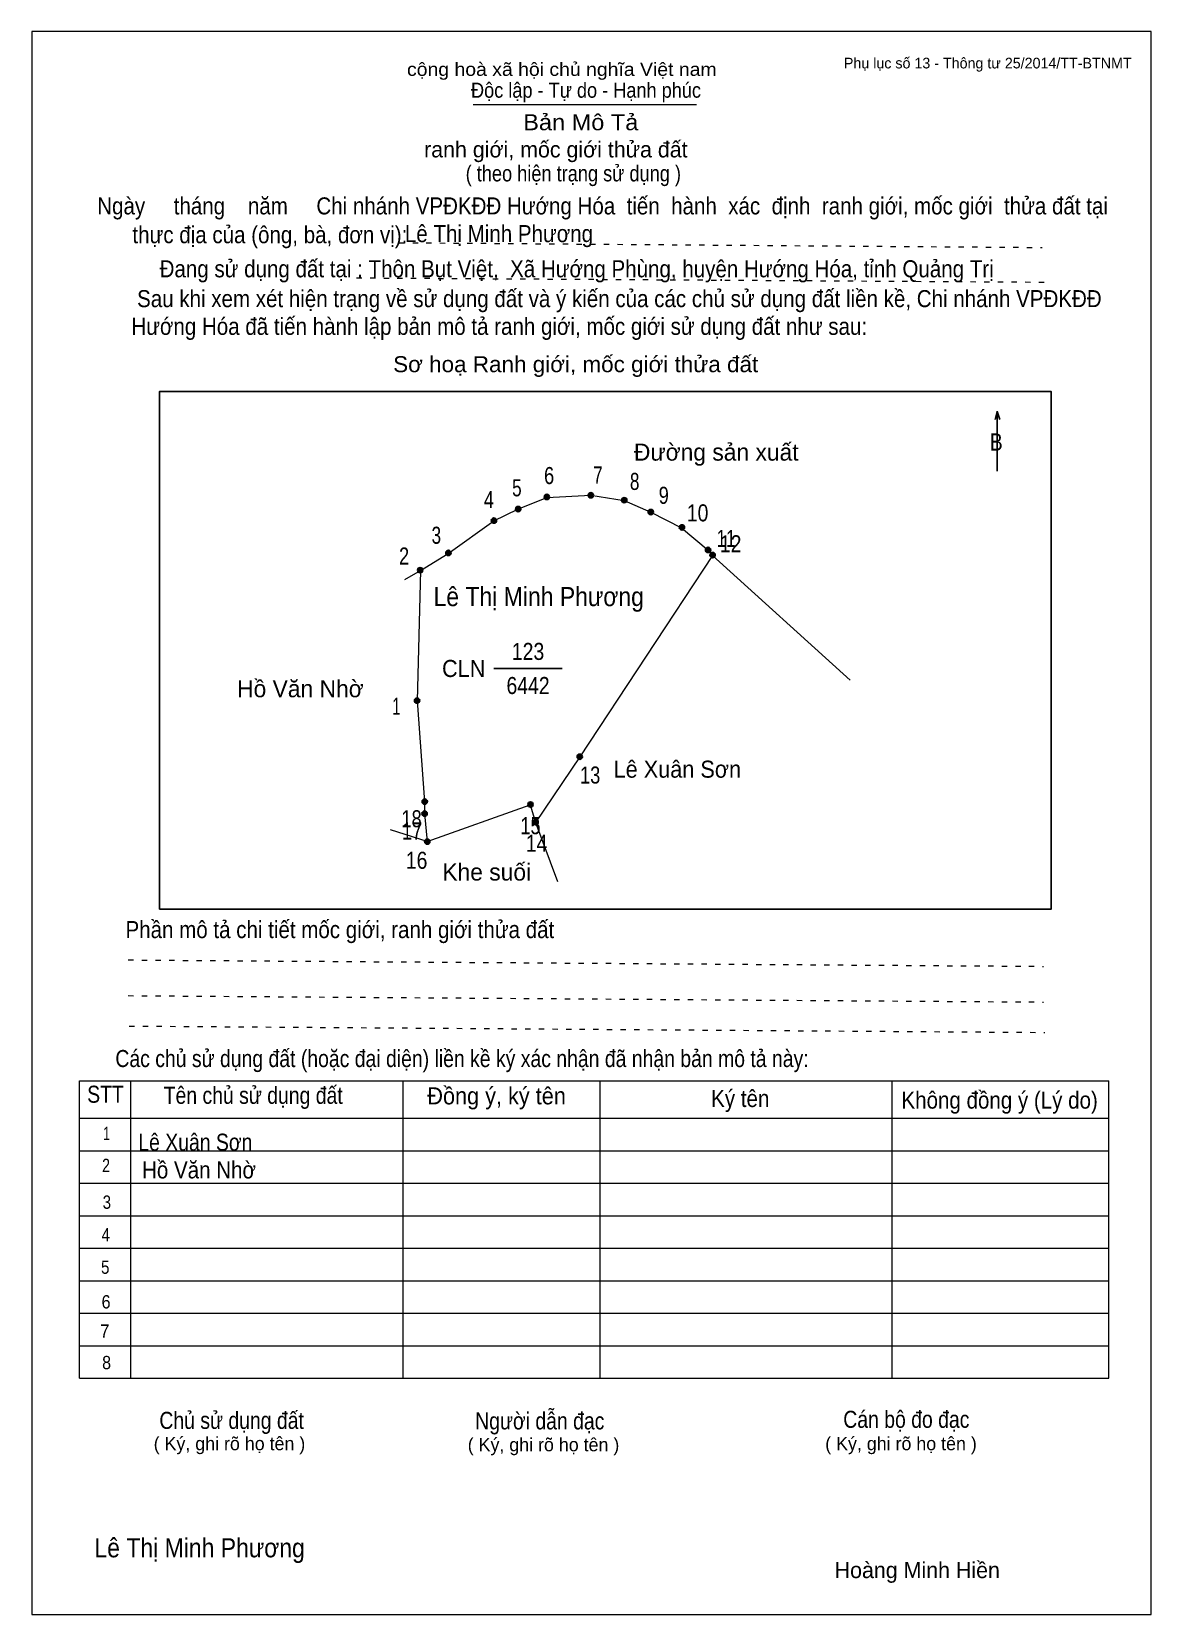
# Model space of a CAD drawing. Header units: centimetres. Extents: x 0 to 21, y 0 to 29.7.
import ezdxf
from ezdxf.enums import TextEntityAlignment as Align

# ---------------------------------------------------------------- set-up
doc = ezdxf.new("R2010")
doc.units = ezdxf.units.CM
doc.header["$LTSCALE"] = 0.13
doc.linetypes.add('DOTTED', pattern=[1.5, 0.3, -1.2])
for name, color, linetype, lineweight in [('1', 7, 'Continuous', 13), ('32', 7, 'Continuous', 25), ('33', 7, 'Continuous', 25), ('6', 7, 'Continuous', 13), ('62', 7, 'Continuous', 13)]:
    doc.layers.add(name, color=color, linetype=linetype, lineweight=lineweight)
for name, color, linetype in [('2', 7, 'Continuous'), ('34', 7, 'Continuous'), ('63', 7, 'Continuous')]:
    doc.layers.add(name, color=color, linetype=linetype)

msp = doc.modelspace()

# ---------------------------------------------------------------- hatches: boundary and pattern name
at = {"layer": '32'}
for points in [[(9.1749, 20.7417, 1), (9.0749, 20.7417, 1)], [(9.7129, 20.9684, 1), (9.6129, 20.9684, 1)], [(10.538, 21, 1), (10.438, 21, 1)], [(11.165, 20.9081, 1), (11.065, 20.9081, 1)], [(8.7209, 20.5251, 1), (8.6209, 20.5251, 1)], [(11.6619, 20.685, 1), (11.5619, 20.685, 1)], [(12.2459, 20.3963, 1), (12.1459, 20.3963, 1)], [(7.866, 19.9185, 1), (7.766, 19.9185, 1)], [(12.7369, 19.9739, 1), (12.6369, 19.9739, 1)], [(12.8222, 19.8791, 1), (12.7222, 19.8791, 1)], [(7.3363, 19.5945, 1), (7.2363, 19.5945, 1)], [(7.2778, 17.1475, 1), (7.1778, 17.1475, 1)], [(10.3286, 16.094, 1), (10.2286, 16.094, 1)], [(7.4216, 15.2505, 1), (7.3216, 15.2505, 1)], [(9.4051, 15.198, 1), (9.3051, 15.198, 1)], [(7.4198, 15.0273, 1), (7.3198, 15.0273, 1)], [(9.5024, 14.8651, 1), (9.4024, 14.8651, 1)], [(7.4693, 14.5, 1), (7.3693, 14.5, 1)]]:
    msp.add_hatch(color=256, dxfattribs=at).paths.add_polyline_path(points)

# ---------------------------------------------------------------- linework, layer by layer
at = {"layer": '1'}
msp.add_lwpolyline([(21, 0), (21, 29.7), (0, 29.7), (0, 0)], close=True, dxfattribs=at)
at = {"layer": '32'}
for centre in [(9.1249, 20.7417), (9.6629, 20.9684), (10.488, 21), (11.115, 20.9081), (8.6709, 20.5251), (11.6119, 20.685), (12.1959, 20.3963), (7.816, 19.9185), (12.6869, 19.9739), (12.7722, 19.8791), (7.2863, 19.5945), (7.2278, 17.1475), (10.2786, 16.094), (7.3716, 15.2505), (9.3551, 15.198), (7.3698, 15.0273), (9.4524, 14.8651), (7.4193, 14.5)]:
    msp.add_circle(centre, 0.05, dxfattribs=at)
at = {"layer": '33'}
msp.add_line((8.67, 17.75), (9.95, 17.75), dxfattribs=at)
at = {"layer": '6'}
for p, q in [((15.35, 17.53), (12.77, 19.87)), ((7, 19.42), (7.29, 19.59)), ((7.42, 14.5), (6.73, 14.72))]:
    msp.add_line(p, q, dxfattribs=at)
for points in [[(7.29, 19.59), (7.81, 19.91), (8.67, 20.52), (9.12, 20.74), (9.66, 20.96), (10.49, 21), (11.11, 20.9), (11.61, 20.68), (12.19, 20.39), (12.69, 19.97), (12.77, 19.87)], [(12.77, 19.87), (10.28, 16.09), (9.45, 14.86)], [(7.29, 19.59), (7.23, 17.14), (7.37, 15.25), (7.37, 15.02), (7.42, 14.5)], [(7.42, 14.5), (9.35, 15.19), (9.45, 14.86), (9.86, 13.75)]]:
    msp.add_lwpolyline(points, dxfattribs=at)
at = {"layer": '62'}
for p, q in [((8.28, 28.33), (12.47, 28.33)), ((0.9, 10.01), (20.2, 10.01)), ((0.9, 4.43), (0.9, 10.01)), ((1.86, 4.43), (1.86, 10.01)), ((6.97, 4.43), (6.97, 9.99)), ((10.66, 4.43), (10.66, 9.99)), ((16.14, 4.43), (16.14, 10.01)), ((20.2, 4.43), (20.2, 10.01)), ((0.9, 9.31), (20.2, 9.31)), ((0.9, 8.7), (20.2, 8.7)), ((0.9, 8.09), (20.2, 8.09)), ((0.9, 7.48), (20.2, 7.48)), ((0.9, 6.87), (20.2, 6.87)), ((0.9, 6.26), (20.2, 6.26)), ((0.9, 5.65), (20.2, 5.65)), ((0.9, 5.04), (20.2, 5.04)), ((0.9, 4.43), (20.2, 4.43))]:
    msp.add_line(p, q, dxfattribs=at)
at = {"layer": '62', "linetype": 'DOTTED'}
for p, q in [((6.89, 25.74), (18.95, 25.65)), ((6.09, 25.08), (19.04, 25)), ((1.81, 12.28), (18.98, 12.16)), ((1.81, 11.61), (18.98, 11.49)), ((1.83, 11.04), (19, 10.92))]:
    msp.add_line(p, q, dxfattribs=at)
at = {"layer": '62', "lineweight": 25}
for p, q in [((18.11, 22.58), (18.11, 21.45)), ((18.11, 22.57), (18.07, 22.42)), ((18.11, 22.57), (18.16, 22.42))]:
    msp.add_line(p, q, dxfattribs=at)
msp.add_lwpolyline([(2.4, 13.23), (19.12, 13.23), (19.12, 22.95), (2.4, 22.95)], close=True, dxfattribs=at)

# ---------------------------------------------------------------- texts
at = {"layer": '2', "width": 0.9}
for p in [(9.51, 18.92), (3.15, 1.07)]:
    msp.add_text('Lê Thị Minh Phương', height=0.3578, dxfattribs=at).set_placement(p, align=Align.CENTER)
at = {"layer": '32'}
for s, width, p in [('6', 0.8, (9.705, 21.21)), ('7', 0.75, (10.62, 21.22)), ('8', 0.75, (11.31, 21.1)), ('5', 0.75, (9.1, 20.98)), ('9', 0.8, (11.855, 20.84)), ('4', 0.8, (8.575, 20.76)), ('10', 0.85, (12.49, 20.51)), ('3', 0.75, (7.59, 20.09)), ('11', 0.75, (13.025, 20.03)), ('12', 0.85, (13.11, 19.93)), ('2', 0.8, (6.985, 19.7)), ('1', 0.65, (6.84, 16.88)), ('13', 0.8, (10.475, 15.59)), ('18', 0.8, (7.125, 14.77)), ('17', 0.8, (7.135, 14.54)), ('15', 0.8, (9.355, 14.64)), ('14', 0.85, (9.47, 14.31)), ('16', 0.85, (7.22, 13.99))]:
    msp.add_text(s, height=0.32, dxfattribs=dict(at, width=width)).set_placement(p, align=Align.CENTER)
at = {"layer": '33'}
for s, p in [('Đường sản xuất', (12.84, 21.65)), ('Hồ Văn Nhờ', (5.04, 17.21)), ('Khe suối', (8.535, 13.77))]:
    msp.add_text(s, height=0.32, dxfattribs=at).set_placement(p, align=Align.CENTER)
for s, width, p in [('123', 0.85, (9.31, 17.91)), ('6442', 0.85, (9.31, 17.27)), ('Lê Xuân Sơn', 0.95, (12.11, 15.7))]:
    msp.add_text(s, height=0.32, dxfattribs=dict(at, width=width)).set_placement(p, align=Align.CENTER)
at = {"layer": '33', "width": 0.95}
msp.add_text('CLN', height=0.32, dxfattribs=at).set_placement((8.51, 17.59), align=Align.RIGHT)
at = {"layer": '34'}
for s, width, p in [('Lê Thị Minh Phương', 0.9, (7, 25.75)), ('Lê Xuân Sơn', 0.85, (2, 8.7)), ('Hồ Văn Nhờ', 0.9, (2.07, 8.18))]:
    msp.add_text(s, height=0.32, dxfattribs=dict(at, width=width)).set_placement(p)
at = {"layer": '62'}
for s, height, width, p in [('cộng hoà xã hội chủ nghĩa Việt nam', 0.2474, 1.1, (7.04, 28.87)), ('Độc lập - Tự do - Hạnh phúc', 0.2828, 0.9, (8.24, 28.46)), ('Bản Mô Tả', 0.3, 1.1, (9.22, 27.85)), ('( theo hiện trạng sử dụng )', 0.3, 0.85, (8.14, 26.89)), ('Ngày     tháng    năm     Chi nhánh VPĐKĐĐ Hướng Hóa  tiến  hành  xác  định  ranh giới, mốc giới  thửa đất tại ', 0.32, 0.9, (1.23, 26.27)), ('thực địa của (ông, bà, đơn vị): ', 0.32, 0.9, (1.89, 25.73)), ('Đang sử dụng đất tại : Thôn Bụt Việt,  Xã Hướng Phùng, huyện Hướng Hóa, tỉnh Quảng Trị', 0.32, 0.9, (2.4, 25.09)), (' Sau khi xem xét hiện trạng về sử dụng đất và ý kiến của các chủ sử dụng đất liền kề, Chi nhánh VPĐKĐĐ ', 0.32, 0.9, (1.87, 24.53)), ('Hướng Hóa đã tiến hành lập bản mô tả ranh giới, mốc giới sử dụng đất như sau:', 0.32, 0.9, (1.87, 24.01)), ('Sơ hoạ Ranh giới, mốc giới thửa đất', 0.3, 1.05, (6.78, 23.31)), ('B', 0.32, 0.85, (17.97, 21.84)), ('Phần mô tả chi tiết mốc giới, ranh giới thửa đất ', 0.32, 0.9, (1.76, 12.69)), ('Các chủ sử dụng đất (hoặc đại diện) liền kề ký xác nhận đã nhận bản mô tả này:', 0.32, 0.85, (1.57, 10.27))]:
    msp.add_text(s, height=height, dxfattribs=dict(at, width=width)).set_placement(p)
msp.add_text('ranh giới, mốc giới thửa đất', height=0.3, dxfattribs=at).set_placement((7.36, 27.34))
for s, height, width, p in [('STT', 0.32, 0.85, (1.385, 9.6)), ('Tên chủ sử dụng đất', 0.32, 0.85, (4.155, 9.58)), ('Đồng ý, ký tên', 0.32, 0.95, (8.72, 9.57)), ('Ký tên', 0.32, 0.9, (13.29, 9.52)), ('Không đồng ý (Lý do)', 0.32, 0.9, (18.155, 9.49)), ('1', 0.25, 0.7, (1.405, 8.9)), ('2', 0.25, 0.8, (1.395, 8.3)), ('3', 0.25, 0.85, (1.41, 7.61)), ('4', 0.25, 0.85, (1.39, 7)), ('5', 0.25, 0.85, (1.38, 6.39)), ('6', 0.25, 0.9, (1.395, 5.74)), ('7', 0.25, 0.95, (1.37, 5.19)), ('8', 0.25, 0.9, (1.405, 4.6)), ('Người dẫn đạc', 0.32, 0.85, (9.53, 3.47)), ('Chủ sử dụng đất', 0.32, 0.85, (3.75, 3.48)), ('Cán bộ đo đạc', 0.32, 0.85, (16.405, 3.5))]:
    msp.add_text(s, height=height, dxfattribs=dict(at, width=width)).set_placement(p, align=Align.CENTER)
for p in [(3.71, 3.08), (9.6, 3.06), (16.305, 3.08)]:
    msp.add_text('( Ký, ghi rõ họ tên )', height=0.25, dxfattribs=at).set_placement(p, align=Align.CENTER)
at = {"layer": '63'}
msp.add_text('Phụ lục số 13 - Thông tư 25/2014/TT-BTNMT', height=0.2, dxfattribs=at).set_placement((20.63, 29.01), align=Align.RIGHT)
msp.add_text('Hoàng Minh Hiền', height=0.3, dxfattribs=at).set_placement((16.61, 0.68), align=Align.CENTER)

doc.saveas('drawing.dxf')
